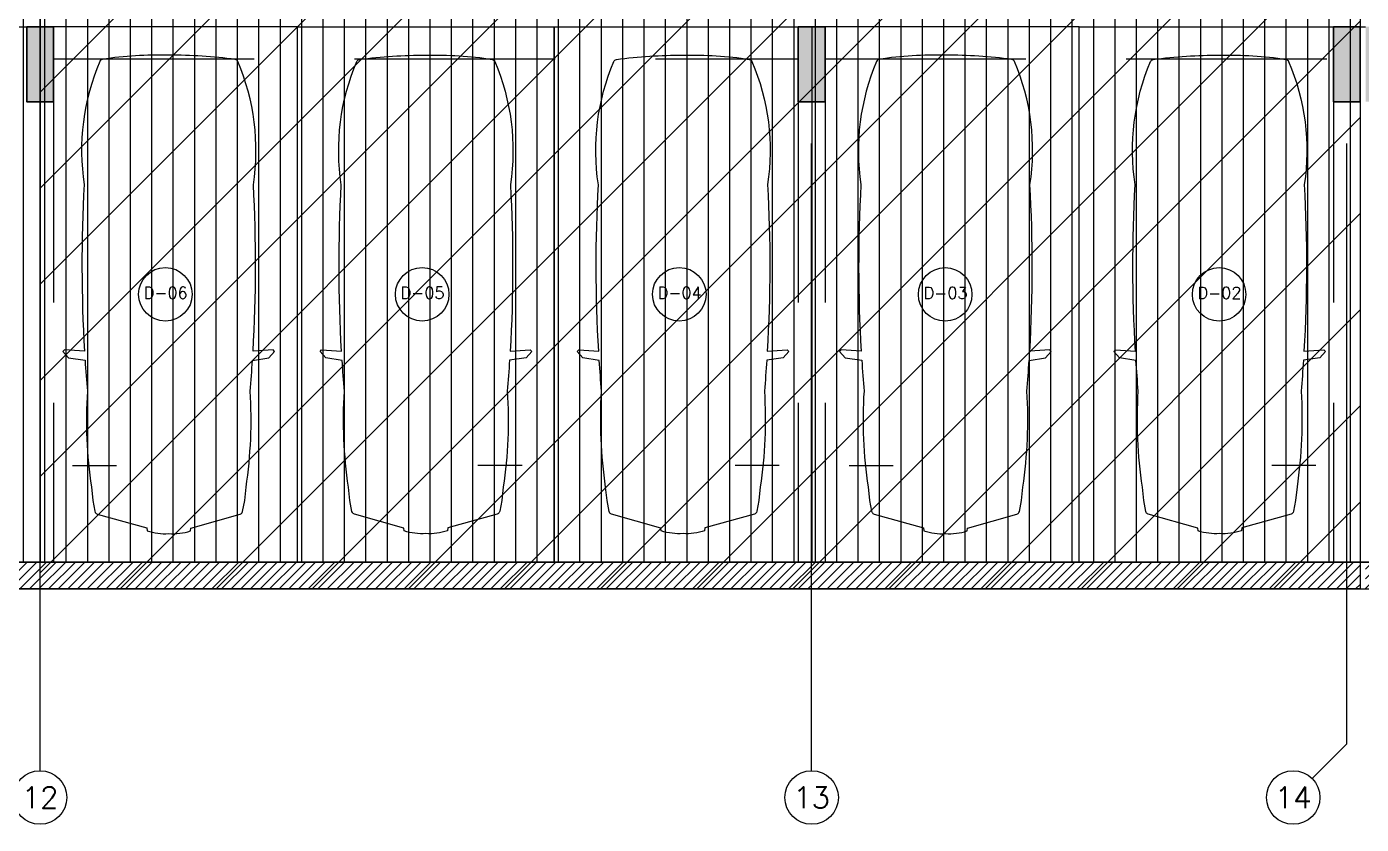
# Model space of a CAD drawing. Extents: x 226317 to 226469, y 8188101 to 8188260.
# Drawn here: x 226415.15 to 226427.62, y 8188189.46 to 8188196.91 of the extents above; entities that cross this region are included whole.
import ezdxf
from ezdxf.enums import TextEntityAlignment as Align

# ---------------------------------------------------------------- set-up
doc = ezdxf.new("R2010")
doc.units = 0
doc.header["$LTSCALE"] = 15
for name, pattern in [('HIDDEN2', [0.1875, 0.125, -0.0625]), ('PHANTOM', [2.5, 1.25, -0.25, 0.25, -0.25, 0.25, -0.25]), ('PHANTOM2', [1.25, 0.625, -0.125, 0.125, -0.125, 0.125, -0.125])]:
    doc.linetypes.add(name, pattern=pattern)
doc.layers.get('0').update_dxf_attribs({"color": 250})
for name, color, linetype in [('A-EJES', 250, 'PHANTOM'), ('A-ESTRUCTURA-HATCH', 250, 'Continuous'), ('A-ESTRUCTURA-MUROS', 252, 'Continuous'), ('A-ESTRUCTURA-VIGAS', 250, 'HIDDEN2'), ('A-HATCH', 250, 'Continuous'), ('A-LINEAS', 250, 'Continuous'), ('A-MOBILIARIO', 250, 'Continuous'), ('A-NUMERO ESTAC', 250, 'Continuous'), ('A-PROYECCIONES', 250, 'HIDDEN2'), ('A-TEXTO-INDICACIONES', 250, 'Continuous'), ('Cotas', 250, 'Continuous'), ('L6 Linea fina', 141, 'Continuous')]:
    doc.layers.add(name, color=color, linetype=linetype)
doc.layers.add('A-ESTRUCTURA-PLACAS', color=252, linetype='Continuous', lineweight=35)
doc.layers.add('A-MUROS', color=252, linetype='Continuous', lineweight=30)
doc.layers.add('A-ETAPAS', color=250, linetype='Continuous', lineweight=35, plot=False)
doc.styles.add('ROMANS', font='romans.shx', dxfattribs={"width": 0.8})

# ---------------------------------------------------------------- blocks, each defined once
blk = doc.blocks.new('*U82')
at = {"ltscale": 0.5}
blk.add_line((2.15, 4.097), (1.737, 4.097), dxfattribs=at)
blk.add_lwpolyline([(0, 0), (2.5, 0), (2.5, 5), (0, 5)], close=True, dxfattribs=at)
blk.add_lwpolyline([(2.038, 3.029), (2.225, 3.018), (2.239, 3.033), (2.186, 3.092), (2.032, 3.115, 0.005253), (2.011, 3.403, 0.053235), (1.973, 4.298), (1.96, 4.424), (1.941, 4.525), (1.936, 4.535, 0.218656), (1.917, 4.551), (1.456, 4.68), (1.452, 4.708, 0.091554), (1.25, 4.734, 0.09162), (1.048, 4.709), (1.044, 4.682), (0.583, 4.552, 0.218656), (0.564, 4.536), (0.559, 4.527), (0.54, 4.425), (0.527, 4.3, 0.053235), (0.489, 3.404, 0.005253), (0.468, 3.116), (0.314, 3.093), (0.261, 3.034), (0.275, 3.019), (0.462, 3.03, 0.028265), (0.46, 1.476, 0.139924), (0.605, 0.325, 0.272148), (0.629, 0.306, 0.035353), (1.25, 0.266, 0.045639), (1.869, 0.305, 0.272148), (1.893, 0.324, 0.139889), (2.04, 1.475, 0.028265)], format="xyb", close=True, dxfattribs=at)
blk = doc.blocks.new('*U83')
at = {"ltscale": 0.5}
blk.add_line((2.212, 4.097), (1.8, 4.097), dxfattribs=at)
blk.add_lwpolyline([(0, 0), (2.625, 0), (2.625, 5), (0, 5)], close=True, dxfattribs=at)
blk.add_lwpolyline([(2.1, 3.029), (2.287, 3.018), (2.301, 3.033), (2.248, 3.092), (2.095, 3.115, 0.005253), (2.073, 3.403, 0.053235), (2.035, 4.298), (2.022, 4.424), (2.003, 4.525), (1.999, 4.535, 0.218656), (1.98, 4.551), (1.518, 4.68), (1.515, 4.708, 0.091554), (1.313, 4.734, 0.09162), (1.11, 4.709), (1.107, 4.682), (0.645, 4.552, 0.218656), (0.626, 4.536), (0.622, 4.527), (0.603, 4.425), (0.59, 4.3, 0.053235), (0.552, 3.404, 0.005253), (0.53, 3.116), (0.377, 3.093), (0.324, 3.034), (0.338, 3.019), (0.525, 3.03, 0.028265), (0.522, 1.476, 0.139924), (0.667, 0.325, 0.272148), (0.691, 0.306, 0.035353), (1.313, 0.266, 0.045639), (1.932, 0.305, 0.272148), (1.956, 0.324, 0.139889), (2.103, 1.475, 0.028265)], format="xyb", close=True, dxfattribs=at)
blk = doc.blocks.new('*U78')
at = {"ltscale": 0.5}
blk.add_line((2.1, 4.097), (1.687, 4.097), dxfattribs=at)
blk.add_lwpolyline([(0, 0), (2.4, 0), (2.4, 5), (0, 5)], close=True, dxfattribs=at)
blk.add_lwpolyline([(1.988, 3.029), (2.175, 3.018), (2.189, 3.033), (2.136, 3.092), (1.982, 3.115, 0.005253), (1.961, 3.403, 0.053235), (1.923, 4.298), (1.91, 4.424), (1.891, 4.525), (1.886, 4.535, 0.218656), (1.867, 4.551), (1.406, 4.68), (1.402, 4.708, 0.091554), (1.2, 4.734, 0.09162), (0.998, 4.709), (0.994, 4.682), (0.533, 4.552, 0.218656), (0.514, 4.536), (0.509, 4.527), (0.49, 4.425), (0.477, 4.3, 0.053235), (0.439, 3.404, 0.005253), (0.418, 3.116), (0.264, 3.093), (0.211, 3.034), (0.225, 3.019), (0.412, 3.03, 0.028265), (0.41, 1.476, 0.139924), (0.555, 0.325, 0.272148), (0.579, 0.306, 0.035353), (1.2, 0.266, 0.045639), (1.819, 0.305, 0.272148), (1.843, 0.324, 0.139889), (1.99, 1.475, 0.028265)], format="xyb", close=True, dxfattribs=at)
blk = doc.blocks.new('*U79')
at = {"ltscale": 0.5}
blk.add_line((2.102, 4.097), (1.69, 4.097), dxfattribs=at)
blk.add_lwpolyline([(0, 0), (2.405, 0), (2.405, 5), (0, 5)], close=True, dxfattribs=at)
blk.add_lwpolyline([(1.99, 3.029), (2.177, 3.018), (2.191, 3.033), (2.138, 3.092), (1.985, 3.115, 0.005253), (1.963, 3.403, 0.053235), (1.925, 4.298), (1.912, 4.424), (1.893, 4.525), (1.889, 4.535, 0.218656), (1.87, 4.551), (1.408, 4.68), (1.405, 4.708, 0.091554), (1.203, 4.734, 0.09162), (1, 4.709), (0.997, 4.682), (0.535, 4.552, 0.218656), (0.516, 4.536), (0.512, 4.527), (0.493, 4.425), (0.48, 4.3, 0.053235), (0.442, 3.404, 0.005253), (0.42, 3.116), (0.267, 3.093), (0.214, 3.034), (0.228, 3.019), (0.415, 3.03, 0.028265), (0.412, 1.476, 0.139924), (0.557, 0.325, 0.272148), (0.581, 0.306, 0.035353), (1.203, 0.266, 0.045639), (1.822, 0.305, 0.272148), (1.846, 0.324, 0.139889), (1.993, 1.475, 0.028265)], format="xyb", close=True, dxfattribs=at)
blk = doc.blocks.new('EST P1')
at = {"layer": 'A-ESTRUCTURA-HATCH'}
h = blk.add_hatch(dxfattribs=at)
h.set_pattern_fill('ANSI31', color=256, scale=0.02)
h.set_pattern_definition([(45, (-226392.07709, -8188203.05961), (-0.04490128060535, 0.04490128060535), [])])
h.paths.add_polyline_path([(-3.61, 5.05), (-3.61, 4.85), (-44.785, 4.85), (-44.785, -0.15), (-46.99, -0.15), (-46.99, -11.15), (-3.61, -11.15), (-3.61, -11.4), (-47.24, -11.4), (-47.24, 0.15), (-45.035, 0.15), (-45.035, 5.05)])
h.paths.add_polyline_path([(5.876, 4.85), (5.876, 5.05), (35.53, 5.05), (35.53, 4.85)])
h.paths.add_polyline_path([(47.915, 5.05), (35.58, 5.05), (35.58, 4.85), (47.915, 4.85)])
h.paths.add_polyline_path([(51.865, 4.85), (53.376, 4.85), (53.376, 5.05), (51.865, 5.05)])
edge = h.paths.add_edge_path()
edge.add_arc((63.301, -0.15), 9.7, 360, 180)
edge.add_line((53.601, -0.15), (53.801, -0.15))
edge.add_arc((63.301, -0.15), 9.5, 0.9047, 180, ccw=False)
edge.add_line((72.799, 0), (70.351, 0))
edge.add_line((70.351, 0), (70.351, -0.15))
edge.add_line((70.351, -0.15), (73.001, -0.15))
edge = h.paths.add_edge_path(flags=0)
edge.add_arc((63.301, -0.15), 3.3, 0.0009, 49.9947)
edge.add_line((65.422, 2.378), (65.422, -0.15))
edge.add_line((65.422, -0.15), (65.272, -0.15))
edge.add_line((65.272, -0.15), (65.272, 2.496))
edge.add_arc((63.301, -0.15), 3.3, 53.3166, 180)
edge.add_line((60.001, -0.15), (59.801, -0.15))
edge.add_arc((63.301, -0.15), 3.5, 2.4574, 179.9999, ccw=False)
edge.add_line((66.797, 0), (69.451, 0))
edge.add_line((69.451, 0), (69.451, -0.15))
edge.add_line((69.451, -0.15), (66.601, -0.15))
h.paths.add_polyline_path([(-3.56, -11.15), (35.53, -11.15), (35.53, -11.4), (-3.56, -11.4)])
h.paths.add_polyline_path([(35.58, -11.15), (71.88, -11.15), (71.88, -11.4), (35.58, -11.4)])
h = blk.add_hatch(color=256, dxfattribs=at)
h.dxf.hatch_style = 1
h.paths.add_polyline_path([(51.865, 5.05), (47.915, 5.05), (47.915, -0.15), (50.25, -0.15), (50.25, 0), (48.065, 0), (48.065, 2.05), (51.865, 2.05), (51.865, 2.2), (48.065, 2.2), (48.065, 4.85), (51.715, 4.85), (51.715, 3.2), (51.865, 3.2)])
h.paths.add_polyline_path([(1.925, -0.151), (-0.175, -0.151), (-0.175, 4.85), (-3.56, 4.85), (-3.56, 5.05), (3.775, 5.05), (3.775, 1.9), (3.625, 1.9), (3.625, 4.85), (-0.025, 4.85), (-0.025, 2.2), (1.925, 2.2), (1.925, 2.05), (-0.025, 2.05), (-0.025, 0), (1.925, -0.001)])
h.paths.add_polyline_path([(71.63, -6.15), (71.88, -6.15), (71.88, -6.85), (71.63, -6.85)])
h.paths.add_polyline_path([(64.42, -6.15), (64.67, -6.15), (64.67, -6.85), (64.42, -6.85)])
h.paths.add_polyline_path([(57.21, -6.15), (57.46, -6.15), (57.46, -6.85), (57.21, -6.85)])
h.paths.add_polyline_path([(50, -6.15), (50.25, -6.15), (50.25, -6.85), (50, -6.85)])
h.paths.add_polyline_path([(42.79, -6.15), (43.04, -6.15), (43.04, -6.85), (42.79, -6.85)])
h.paths.add_polyline_path([(42.79, 0.55), (43.04, 0.55), (43.04, -0.15), (42.79, -0.15)])
h.paths.add_polyline_path([(35.58, -6.15), (35.83, -6.15), (35.83, -6.85), (35.58, -6.85)])
h.paths.add_polyline_path([(35.58, 0.55), (35.83, 0.55), (35.83, -0.15), (35.58, -0.15)])
h.paths.add_polyline_path([(35.28, -6.15), (35.53, -6.15), (35.53, -6.85), (35.28, -6.85)])
h.paths.add_polyline_path([(35.28, 0.55), (35.53, 0.55), (35.53, -0.15), (35.28, -0.15)])
h.paths.add_polyline_path([(30.28, -6.15), (30.53, -6.15), (30.53, -6.85), (30.28, -6.85)])
h.paths.add_polyline_path([(30.28, 0.55), (30.53, 0.55), (30.53, -0.15), (30.28, -0.15)])
h.paths.add_polyline_path([(23.07, -6.15), (23.32, -6.15), (23.32, -6.85), (23.07, -6.85)])
h.paths.add_polyline_path([(23.07, 0.55), (23.32, 0.55), (23.32, -0.15), (23.07, -0.15)])
h.paths.add_polyline_path([(18.07, -6.15), (18.32, -6.15), (18.32, -6.85), (18.07, -6.85)])
h.paths.add_polyline_path([(18.07, 0.55), (18.32, 0.55), (18.32, -0.15), (18.07, -0.15)])
h.paths.add_polyline_path([(10.86, -6.15), (11.11, -6.15), (11.11, -6.85), (10.86, -6.85)])
h.paths.add_polyline_path([(10.86, 0.55), (11.11, 0.55), (11.11, -0.15), (10.86, -0.15)])
h.paths.add_polyline_path([(3.65, -6.15), (3.9, -6.15), (3.9, -6.85), (3.65, -6.85)])
h.paths.add_polyline_path([(3.625, 0.55), (3.9, 0.55), (3.9, -0.15), (3.625, -0.15)])
h.paths.add_polyline_path([(-3.56, -6.15), (-3.31, -6.15), (-3.31, -6.85), (-3.56, -6.85)])
h.paths.add_polyline_path([(-3.56, 0.55), (-3.31, 0.55), (-3.31, -0.15), (-3.56, -0.15)])
h.paths.add_polyline_path([(-3.86, -6.15), (-3.61, -6.15), (-3.61, -6.85), (-3.86, -6.85)])
h.paths.add_polyline_path([(-3.86, 0.55), (-3.61, 0.55), (-3.61, -0.15), (-3.86, -0.15)])
h.paths.add_polyline_path([(-11.07, -6.15), (-10.82, -6.15), (-10.82, -6.85), (-11.07, -6.85)])
h.paths.add_polyline_path([(-11.07, 0.55), (-10.82, 0.55), (-10.82, -0.15), (-11.07, -0.15)])
h.paths.add_polyline_path([(-18.28, -6.15), (-18.03, -6.15), (-18.03, -6.85), (-18.28, -6.85)])
h.paths.add_polyline_path([(-18.28, 0.55), (-18.03, 0.55), (-18.03, -0.15), (-18.28, -0.15)])
h.paths.add_polyline_path([(-25.49, -6.15), (-25.24, -6.15), (-25.24, -6.85), (-25.49, -6.85)])
h.paths.add_polyline_path([(-25.49, 0.55), (-25.24, 0.55), (-25.24, -0.15), (-25.49, -0.15)])
h.paths.add_polyline_path([(-32.7, -6.15), (-32.45, -6.15), (-32.45, -6.85), (-32.7, -6.85)])
h.paths.add_polyline_path([(-32.7, 0.55), (-32.45, 0.55), (-32.45, -0.15), (-32.7, -0.15)])
h.paths.add_polyline_path([(-39.91, -6.15), (-39.66, -6.15), (-39.66, -6.85), (-39.91, -6.85)])
h.paths.add_polyline_path([(-39.91, 0.55), (-39.66, 0.55), (-39.66, -0.15), (-39.91, -0.15)])
at = {"layer": 'A-ESTRUCTURA-MUROS'}
blk.add_lwpolyline([(-3.56, -11.15), (35.53, -11.15), (35.53, -11.4), (-3.56, -11.4)], close=True, dxfattribs=at)
at = {"layer": 'A-ESTRUCTURA-PLACAS'}
for points in [[(23.07, -6.15), (23.32, -6.15), (23.32, -6.85), (23.07, -6.85)], [(30.28, -6.15), (30.53, -6.15), (30.53, -6.85), (30.28, -6.85)], [(35.28, -6.15), (35.53, -6.15), (35.53, -6.85), (35.28, -6.85)]]:
    blk.add_lwpolyline(points, close=True, dxfattribs=at)
at = {"layer": 'A-ESTRUCTURA-VIGAS'}
for points in [[(23.32, -6.45), (30.28, -6.45)], [(30.53, -6.45), (35.28, -6.45)], [(23.32, -6.85), (23.32, -11.15)], [(30.28, -6.85), (30.28, -11.15)], [(30.53, -6.85), (30.53, -11.15)], [(35.28, -6.85), (35.28, -11.15)], [(35.53, -6.85), (35.53, -11.15)]]:
    blk.add_lwpolyline(points, dxfattribs=at)
blk = doc.blocks.new('EJES 1P')
at = {"layer": 'A-EJES', "linetype": 'PHANTOM2'}
blk.add_line((80.091, -18.221), (80.414, -17.898), dxfattribs=at)
for points in [[(68.204, -18.151), (68.204, -12.292)], [(75.414, -18.151), (75.414, -12.292)], [(80.414, -17.898), (80.414, -12.292)]]:
    blk.add_lwpolyline(points, dxfattribs=at)
at = {"layer": 'A-EJES', "linetype": 'Continuous'}
for centre in [(68.204, -18.398), (75.414, -18.398), (79.914, -18.398)]:
    blk.add_circle(centre, 0.25, dxfattribs=at)
at = {"layer": 'A-EJES', "linetype": 'Continuous', "style": 'ROMANS'}
for s, p in [('12', (68.204, -18.398)), ('13', (75.414, -18.398)), ('14', (79.914, -18.398))]:
    blk.add_text(s, height=0.2, dxfattribs=at).set_placement(p, align=Align.MIDDLE_CENTER)
blk = doc.blocks.new('EJE')
at = {"linetype": 'Continuous'}
blk.add_circle((0, 0), 0.5, dxfattribs=at)
at = {"layer": 'A-TEXTO-INDICACIONES', "style": 'ROMANS'}
blk.add_attdef('EJE', text='', height=0.22, rotation=0, dxfattribs=at).set_placement((0.007, 0.028), align=Align.MIDDLE_CENTER)

msp = doc.modelspace()

# ---------------------------------------------------------------- hatches: boundary and pattern name
at = {"layer": 'A-HATCH'}
h = msp.add_hatch(dxfattribs=at)
h.set_pattern_fill('_USER', color=256, scale=0.2, angle=90, pattern_type=0)
h.set_pattern_definition([(90, (226435.11709, 8188199.90867), (-0.2, 1e-17), [])])
h.paths.add_polyline_path([(226403.1871, 8188207.9096), (226403.1871, 8188191.9096), (226434.8671, 8188191.9096), (226434.8671, 8188207.9096)])
at = {"layer": 'L6 Linea fina'}
h = msp.add_hatch(dxfattribs=at)
h.set_pattern_fill('ANSI31', color=256, scale=0.2)
h.set_pattern_definition([(45, (0, 0), (-0.449012806053, 0.449012806053), [])])
h.paths.add_polyline_path([(226415.2721, 8188208.1096), (226420.8531, 8188208.1096), (226420.8531, 8188208.9595), (226424.8032, 8188208.9595), (226424.8032, 8188208.1096), (226427.6071, 8188208.1096), (226427.6071, 8188191.6595), (226415.2721, 8188191.6595)])

# ---------------------------------------------------------------- linework, layer by layer
at = {"layer": 'A-ETAPAS'}
msp.add_lwpolyline([(226415.2721, 8188191.9096), (226415.2721, 8188207.9096)], dxfattribs=at)
at = {"layer": 'A-LINEAS'}
msp.add_lwpolyline([(226403.1871, 8188207.9096), (226403.1871, 8188191.9096), (226434.8671, 8188191.9096), (226434.8671, 8188207.9096)], close=True, dxfattribs=at)
at = {"layer": 'A-MUROS'}
for p, q in [((226463.9571, 8188191.9096), (226345.0871, 8188191.9096)), ((226344.8371, 8188191.6596), (226463.9571, 8188191.6596))]:
    msp.add_line(p, q, dxfattribs=at)
for points in [[(226415.1471, 8188196.9096), (226415.3971, 8188196.9096), (226415.3971, 8188196.2096), (226415.1471, 8188196.2096)], [(226422.3571, 8188196.9096), (226422.6071, 8188196.9096), (226422.6071, 8188196.2096), (226422.3571, 8188196.2096)], [(226427.3571, 8188196.9096), (226427.6071, 8188196.9096), (226427.6071, 8188196.2096), (226427.3571, 8188196.2096)]]:
    msp.add_lwpolyline(points, close=True, dxfattribs=at)
at = {"layer": 'Cotas'}
msp.add_line((226427.6071, 8188196.9096), (226427.6571, 8188196.9094), dxfattribs=at)
at = {"layer": 'L6 Linea fina'}
msp.add_lwpolyline([(226415.2721, 8188208.1096), (226420.8531, 8188208.1096), (226420.8531, 8188208.9595), (226424.8032, 8188208.9595), (226424.8032, 8188208.1096), (226427.6071, 8188208.1096), (226427.6071, 8188191.6595), (226415.2721, 8188191.6595)], close=True, dxfattribs=at)

# ---------------------------------------------------------------- block references
msp.add_blockref('EST P1', (226392.0771, 8188203.0596))
at = {"layer": 'A-MOBILIARIO', "xscale": -1, "rotation": 179.9999992943567}
for name, p in [('*U82', (226412.7721, 8188196.9096)), ('*U78', (226417.6771, 8188196.9096)), ('*U79', (226420.0771, 8188196.9096)), ('*U83', (226424.9821, 8188196.9096))]:
    msp.add_blockref(name, p, dxfattribs=at)
at = {"layer": 'A-MOBILIARIO', "rotation": 180.0000007056432}
for name, p in [('*U79', (226417.6771, 8188196.9096)), ('*U82', (226424.9821, 8188196.9096))]:
    msp.add_blockref(name, p, dxfattribs=at)
at = {"layer": 'A-NUMERO ESTAC', "xscale": 0.5, "yscale": 0.5, "zscale": 0.5}
for p, values in [((226416.4428, 8188194.4105), {'EJE': 'D-06'}), ((226418.8428, 8188194.4105), {'EJE': 'D-05'}), ((226421.2453, 8188194.4105), {'EJE': 'D-04'}), ((226423.7297, 8188194.4096), {'EJE': 'D-03'}), ((226426.2891, 8188194.4098), {'EJE': 'D-02'})]:
    msp.add_blockref('EJE', p, dxfattribs=at).add_auto_attribs(values)
at = {"layer": 'A-PROYECCIONES'}
msp.add_blockref('EJES 1P', (226347.0678, 8188208.1096), dxfattribs=at)

doc.saveas('drawing.dxf')
